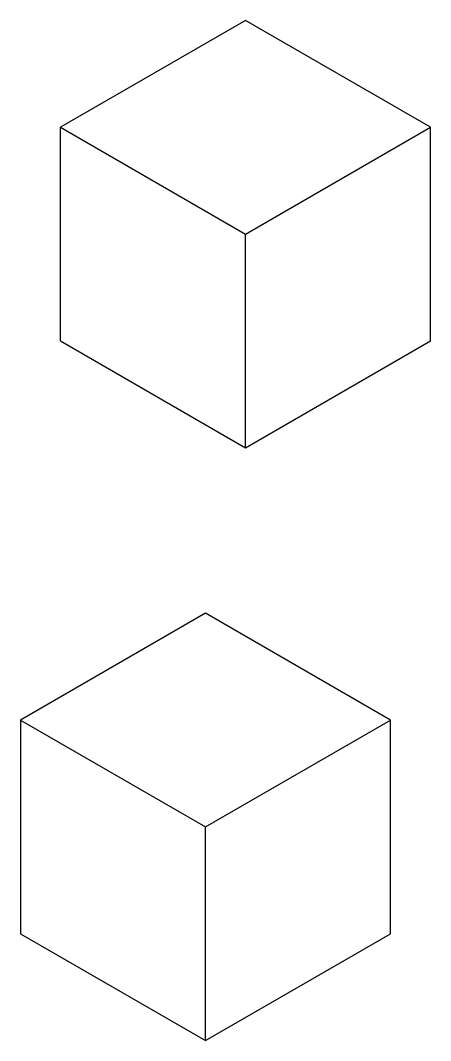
# Model space of a CAD drawing. Header units: millimetres. Extents: x 638 to 830, y 270 to 747.
import ezdxf

# ---------------------------------------------------------------- set-up
doc = ezdxf.new("R2010")
doc.units = ezdxf.units.MM

msp = doc.modelspace()

# ---------------------------------------------------------------- linework, layer by layer
for p, q in [((743.09, 747.44), (656.48, 697.44)), ((829.69, 697.44), (743.09, 747.44)), ((656.48, 597.44), (656.48, 697.44)), ((656.48, 697.44), (743.09, 647.44)), ((743.09, 647.44), (829.69, 697.44)), ((829.69, 597.44), (829.69, 697.44)), ((743.09, 547.44), (743.09, 647.44)), ((656.48, 597.44), (743.09, 547.44)), ((743.09, 547.44), (829.69, 597.44)), ((743.09, 547.44), (743.09, 547.44)), ((724.38, 470), (637.78, 420)), ((810.98, 420), (724.38, 470)), ((637.78, 420), (724.38, 370)), ((637.78, 420), (637.78, 320)), ((724.38, 370), (810.98, 420)), ((810.98, 320), (810.98, 420)), ((724.38, 270), (724.38, 370)), ((637.78, 320), (724.38, 270)), ((724.38, 270), (810.98, 320))]:
    msp.add_line(p, q)

doc.saveas('drawing.dxf')
